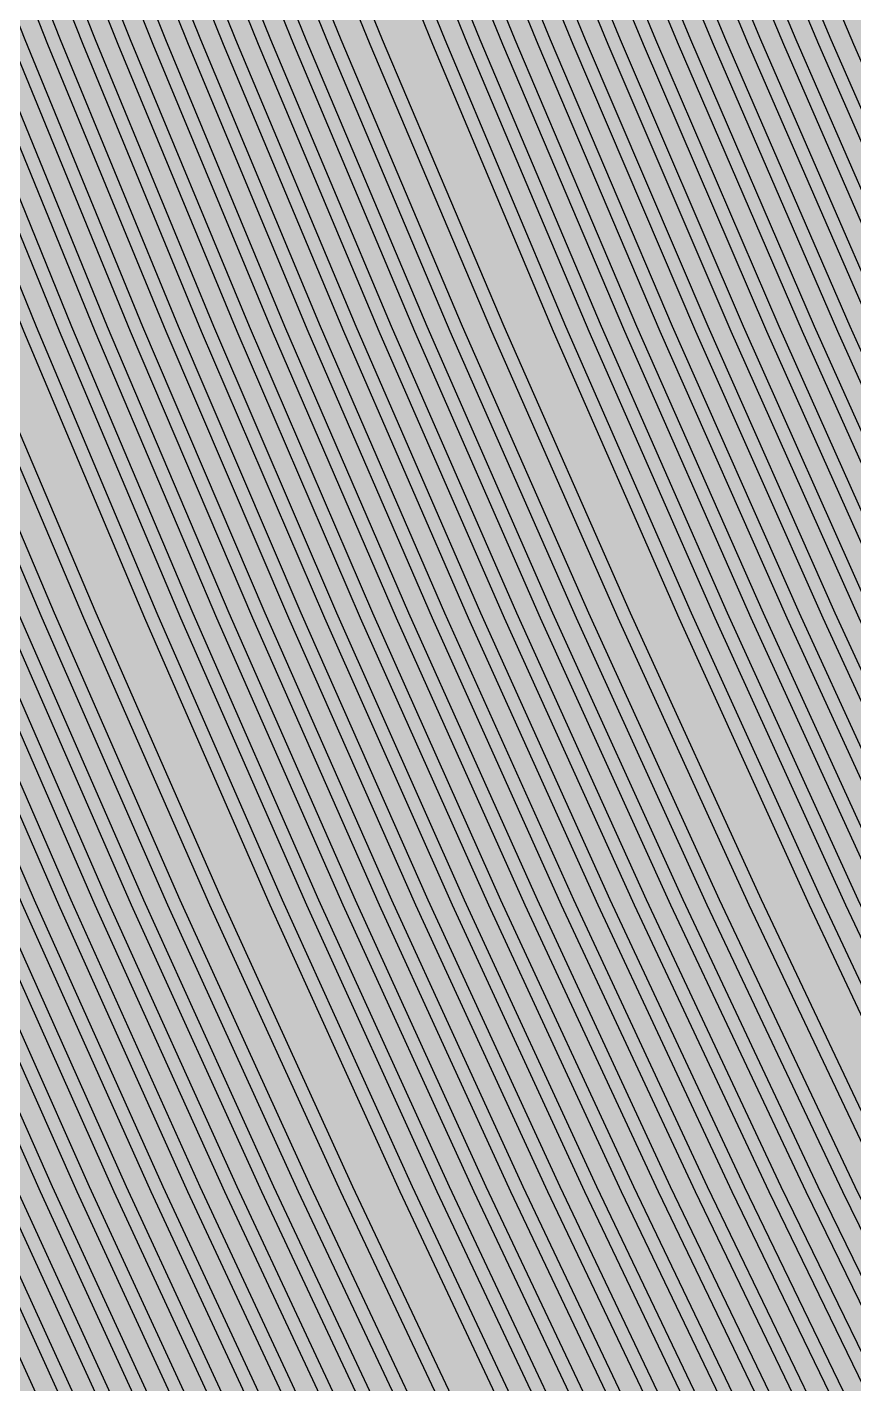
# Model space of a CAD drawing. Header units: metres. Extents: x -7231 to 10969, y -37556 to 1873.
# Drawn here: x 3737.9 to 3864.8, y -1401.5 to -1193.3 of the extents above; entities that cross this region are included whole.
import ezdxf

# ---------------------------------------------------------------- set-up
doc = ezdxf.new("R2010")
doc.units = ezdxf.units.M
doc.layers.add('Metal1', color=4, linetype='CONTINUOUS')
doc.layers.add('Polyimide', color=7, linetype='CONTINUOUS')

msp = doc.modelspace()

# ---------------------------------------------------------------- hatches: boundary and pattern name
at = {"layer": 'Polyimide'}
msp.add_hatch(color=7, dxfattribs=at).paths.add_polyline_path([(4065.69, -468), (4066.67, -501.99), (4068.51, -535.99), (4071.41, -569.99), (4075.54, -603.99), (4081.04, -637.99), (4088.01, -671.99), (4096.52, -705.98), (4106.62, -739.98), (4118.33, -773.98), (4131.63, -807.98), (4146.49, -841.98), (4162.87, -875.98), (4180.68, -909.97), (4199.83, -943.97), (4220.22, -977.97), (4241.73, -1011.97), (4264.21, -1045.97), (4287.52, -1079.96), (4311.51, -1113.96), (4336.01, -1147.96), (4360.86, -1181.96), (4385.88, -1215.96), (4410.89, -1249.96), (4435.74, -1283.95), (4460.24, -1317.95), (4484.23, -1351.95), (4507.54, -1385.95), (4530.02, -1419.95), (4551.53, -1453.94), (4571.92, -1487.94), (4591.07, -1521.94), (4608.88, -1555.94), (4625.26, -1589.94), (4640.12, -1623.94), (4653.42, -1657.93), (4665.13, -1691.93), (4675.23, -1725.93), (4683.74, -1759.93), (4690.71, -1793.93), (4696.21, -1827.93), (4700.34, -1861.92), (4703.24, -1895.92), (4705.08, -1929.92), (4706.06, -1963.92), (4706.44, -1997.92), (4706.5, -2031.91), (4706.5, -4793.02), (4709.95, -4838.39), (4720.22, -4882.71), (4737.08, -4924.98), (4760.13, -4964.2), (4788.85, -4999.49), (4822.58, -5030.03), (4860.53, -5055.12), (4901.85, -5074.18), (4901.85, -5074.18), (4970.68, -5105.23), (5034.7, -5145.26), (5092.76, -5193.54), (5143.8, -5249.19), (5186.89, -5311.2), (5221.24, -5378.44), (5246.23, -5449.69), (5261.41, -5523.66), (5266.5, -5599), (5261.41, -5674.34), (5246.23, -5748.31), (5221.24, -5819.56), (5186.89, -5886.8), (5143.8, -5948.81), (5092.76, -6004.46), (5034.7, -6052.74), (4970.68, -6092.77), (4901.85, -6123.82), (4860.53, -6142.88), (4822.58, -6167.97), (4788.85, -6198.51), (4760.13, -6233.8), (4737.08, -6273.02), (4720.22, -6315.29), (4709.95, -6359.61), (4706.5, -6404.98), (4706.5, -9221.52), (4709.95, -9266.88), (4720.22, -9311.21), (4737.08, -9353.47), (4760.13, -9392.7), (4788.85, -9427.98), (4822.58, -9458.52), (4860.53, -9483.61), (4901.85, -9502.67), (4970.68, -9533.72), (5034.7, -9573.75), (5092.76, -9622.03), (5143.8, -9677.68), (5186.89, -9739.69), (5221.24, -9806.94), (5246.23, -9878.19), (5261.41, -9952.16), (5266.5, -10027.49), (5261.41, -10102.83), (5246.23, -10176.8), (5221.24, -10248.05), (5186.89, -10315.3), (5143.8, -10377.31), (5092.76, -10432.96), (5034.7, -10481.24), (4970.68, -10521.27), (4901.85, -10552.32), (4860.53, -10571.38), (4822.58, -10596.46), (4788.85, -10627), (4760.13, -10662.29), (4737.08, -10701.52), (4720.22, -10743.78), (4709.95, -10788.1), (4706.5, -10833.47), (4706.5, -13650.01), (4709.95, -13695.38), (4720.22, -13739.7), (4737.08, -13781.96), (4760.13, -13821.19), (4788.85, -13856.48), (4822.58, -13887.02), (4860.53, -13912.11), (4901.85, -13931.17), (4970.68, -13962.22), (5034.7, -14002.25), (5092.76, -14050.53), (5143.8, -14106.18), (5186.89, -14168.19), (5221.24, -14235.43), (5246.23, -14306.68), (5261.41, -14380.65), (5266.5, -14455.99), (5261.41, -14531.33), (5246.23, -14605.29), (5221.24, -14676.55), (5186.89, -14743.79), (5143.8, -14805.8), (5092.76, -14861.45), (5034.7, -14909.73), (4970.68, -14949.76), (4901.85, -14980.81), (4860.53, -14999.87), (4822.58, -15024.96), (4788.85, -15055.5), (4760.13, -15090.79), (4737.08, -15130.01), (4720.22, -15172.27), (4709.95, -15216.6), (4706.5, -15261.97), (4706.5, -15455.99), (4720.95, -15750.04), (4764.14, -16041.26), (4835.68, -16326.84), (4934.86, -16604.04), (5060.74, -16870.18), (5212.09, -17122.7), (5387.47, -17359.17), (5585.18, -17577.31), (5803.32, -17775.02), (6039.79, -17950.4), (6292.31, -18101.75), (6558.45, -18227.63), (6835.65, -18326.81), (7121.23, -18398.34), (7412.45, -18441.54), (7706.5, -18455.99), (9969.01, -18455.99), (10047.42, -18459.84), (10125.08, -18471.36), (10201.23, -18490.44), (10275.15, -18516.89), (10346.12, -18550.45), (10413.46, -18590.81), (10476.52, -18637.58), (10534.69, -18690.3), (10587.41, -18748.47), (10634.18, -18811.53), (10674.54, -18878.87), (10708.11, -18949.84), (10734.56, -19023.76), (10753.63, -19099.92), (10765.15, -19177.58), (10769.01, -19255.99), (10769.01, -20895.8), (10730.24, -20951.41), (10694.6, -21009.08), (10662.21, -21068.63), (10633.17, -21129.89), (10607.55, -21192.66), (10585.45, -21256.74), (10566.93, -21321.96), (10552.05, -21388.09), (10540.84, -21454.95), (10533.35, -21522.33), (10529.6, -21590.02), (10529.6, -21657.81), (10533.35, -21725.5), (10540.84, -21792.87), (10552.05, -21859.73), (10566.93, -21925.87), (10585.45, -21991.08), (10607.55, -22055.17), (10633.17, -22117.94), (10662.21, -22179.19), (10694.6, -22238.74), (10730.24, -22296.41), (10769.01, -22352.03), (10769.01, -32454.24), (10728.74, -32510.49), (10691.72, -32568.92), (10658.05, -32629.35), (10627.85, -32691.58), (10601.2, -32755.42), (10578.21, -32820.67), (10558.93, -32887.1), (10543.44, -32954.52), (10531.77, -33022.71), (10523.97, -33091.44), (10520.07, -33160.51), (10520.07, -33229.69), (10523.97, -33298.75), (10531.77, -33367.49), (10543.44, -33435.67), (10558.93, -33503.09), (10578.21, -33569.53), (10601.2, -33634.77), (10627.85, -33698.61), (10658.05, -33760.85), (10691.72, -33821.28), (10728.74, -33879.71), (10769.01, -33935.96), (10769.01, -36556), (10765.15, -36634.41), (10753.63, -36712.07), (10734.56, -36788.23), (10708.11, -36862.15), (10674.54, -36933.12), (10634.18, -37000.46), (10587.41, -37063.51), (10534.69, -37121.69), (10476.52, -37174.41), (10413.46, -37221.18), (10346.12, -37261.54), (10275.15, -37295.1), (10201.23, -37321.55), (10125.08, -37340.63), (10047.42, -37352.15), (9969.01, -37356), (-6231.01, -37356), (-6309.42, -37352.15), (-6387.08, -37340.63), (-6463.23, -37321.55), (-6537.15, -37295.1), (-6608.12, -37261.54), (-6675.46, -37221.18), (-6738.52, -37174.41), (-6796.69, -37121.69), (-6849.41, -37063.51), (-6896.18, -37000.46), (-6936.54, -36933.12), (-6970.11, -36862.15), (-6996.56, -36788.23), (-7015.63, -36712.07), (-7027.15, -36634.41), (-7031.01, -36556), (-7031.01, -33936), (-6990.74, -33879.75), (-6953.7, -33821.31), (-6920.03, -33760.88), (-6889.82, -33698.64), (-6863.18, -33634.8), (-6840.18, -33569.55), (-6820.9, -33503.11), (-6805.4, -33435.69), (-6793.74, -33367.49), (-6785.94, -33298.75), (-6782.03, -33229.68), (-6782.03, -33160.5), (-6785.94, -33091.43), (-6793.74, -33022.69), (-6805.4, -32954.5), (-6820.9, -32887.07), (-6840.18, -32820.63), (-6863.18, -32755.39), (-6889.82, -32691.54), (-6920.03, -32629.3), (-6953.7, -32568.87), (-6990.74, -32510.43), (-7031.01, -32454.18), (-7031.01, -22364.83), (-6990.74, -22308.58), (-6953.7, -22250.14), (-6920.03, -22189.71), (-6889.82, -22127.47), (-6863.18, -22063.62), (-6840.18, -21998.38), (-6820.9, -21931.94), (-6805.4, -21864.51), (-6793.74, -21796.32), (-6785.94, -21727.58), (-6782.03, -21658.51), (-6782.03, -21589.33), (-6785.94, -21520.26), (-6793.74, -21451.52), (-6805.4, -21383.32), (-6820.9, -21315.9), (-6840.18, -21249.46), (-6863.18, -21184.21), (-6889.82, -21120.37), (-6920.03, -21058.13), (-6953.7, -20997.7), (-6990.74, -20939.26), (-7031.01, -20883.01), (-7031.01, -19255.99), (-7027.15, -19177.58), (-7015.63, -19099.92), (-6996.56, -19023.76), (-6970.11, -18949.84), (-6936.54, -18878.87), (-6896.18, -18811.53), (-6849.41, -18748.47), (-6796.69, -18690.3), (-6738.52, -18637.58), (-6675.46, -18590.81), (-6608.12, -18550.45), (-6537.15, -18516.89), (-6463.23, -18490.44), (-6387.08, -18471.36), (-6309.42, -18459.84), (-6231.01, -18455.99), (-3968.5, -18455.99), (-3674.45, -18441.54), (-3383.23, -18398.34), (-3097.65, -18326.81), (-2820.45, -18227.63), (-2554.31, -18101.75), (-2301.79, -17950.4), (-2065.32, -17775.02), (-1847.18, -17577.31), (-1649.47, -17359.17), (-1474.09, -17122.7), (-1322.74, -16870.18), (-1196.86, -16604.04), (-1097.68, -16326.84), (-1026.14, -16041.26), (-982.95, -15750.04), (-968.5, -15455.99), (-968.5, -15261.97), (-971.95, -15216.6), (-982.22, -15172.27), (-999.08, -15130.01), (-1022.13, -15090.79), (-1050.85, -15055.5), (-1084.58, -15024.96), (-1122.53, -14999.87), (-1163.85, -14980.81), (-1232.68, -14949.76), (-1296.7, -14909.73), (-1354.76, -14861.45), (-1405.8, -14805.8), (-1448.89, -14743.79), (-1483.24, -14676.55), (-1508.23, -14605.29), (-1523.41, -14531.33), (-1528.5, -14455.99), (-1523.41, -14380.65), (-1508.23, -14306.68), (-1483.24, -14235.43), (-1448.89, -14168.19), (-1405.8, -14106.18), (-1354.76, -14050.53), (-1296.7, -14002.25), (-1232.68, -13962.22), (-1163.85, -13931.17), (-1122.53, -13912.11), (-1084.58, -13887.02), (-1050.85, -13856.48), (-1022.13, -13821.19), (-999.08, -13781.96), (-982.22, -13739.7), (-971.95, -13695.38), (-968.5, -13650.01), (-968.5, -12309.64), (-971.95, -12264.27), (-982.22, -12219.94), (-999.08, -12177.68), (-1022.13, -12138.46), (-1050.85, -12103.17), (-1084.58, -12072.63), (-1122.53, -12047.54), (-1163.85, -12028.48), (-1232.68, -11997.43), (-1296.7, -11957.4), (-1354.76, -11909.12), (-1405.8, -11853.47), (-1448.89, -11791.46), (-1483.24, -11724.22), (-1508.23, -11652.96), (-1523.41, -11579), (-1528.5, -11503.66), (-1523.41, -11428.32), (-1508.23, -11354.35), (-1483.24, -11283.1), (-1448.89, -11215.86), (-1405.8, -11153.85), (-1354.76, -11098.2), (-1296.7, -11049.92), (-1232.68, -11009.89), (-1163.85, -10978.84), (-1122.53, -10959.78), (-1084.58, -10934.69), (-1050.85, -10904.15), (-1022.13, -10868.86), (-999.08, -10829.63), (-982.22, -10787.37), (-971.95, -10743.05), (-968.5, -10697.68), (-968.5, -9357.31), (-971.95, -9311.94), (-982.22, -9267.62), (-999.08, -9225.35), (-1022.13, -9186.13), (-1050.85, -9150.84), (-1084.58, -9120.3), (-1122.53, -9095.21), (-1163.85, -9076.15), (-1163.85, -9076.15), (-1232.68, -9045.1), (-1296.7, -9005.07), (-1354.76, -8956.79), (-1405.8, -8901.14), (-1448.89, -8839.13), (-1483.24, -8771.89), (-1508.23, -8700.64), (-1523.41, -8626.67), (-1528.5, -8551.33), (-1523.41, -8475.99), (-1508.23, -8402.02), (-1483.24, -8330.77), (-1448.89, -8263.53), (-1405.8, -8201.52), (-1354.76, -8145.87), (-1296.7, -8097.59), (-1232.68, -8057.56), (-1163.85, -8026.51), (-1163.85, -8026.51), (-1122.53, -8007.45), (-1084.58, -7982.36), (-1050.85, -7951.82), (-1022.13, -7916.53), (-999.08, -7877.31), (-982.22, -7835.04), (-971.95, -7790.72), (-968.5, -7745.35), (-968.5, -6404.98), (-971.95, -6359.61), (-982.22, -6315.29), (-999.08, -6273.02), (-1022.13, -6233.8), (-1050.85, -6198.51), (-1084.58, -6167.97), (-1122.53, -6142.88), (-1163.85, -6123.82), (-1163.85, -6123.82), (-1232.68, -6092.77), (-1296.7, -6052.74), (-1354.76, -6004.46), (-1405.8, -5948.81), (-1448.89, -5886.8), (-1483.24, -5819.56), (-1508.23, -5748.31), (-1523.41, -5674.34), (-1528.5, -5599), (-1523.41, -5523.66), (-1508.23, -5449.69), (-1483.24, -5378.44), (-1448.89, -5311.2), (-1405.8, -5249.19), (-1354.76, -5193.54), (-1296.7, -5145.26), (-1232.68, -5105.23), (-1163.85, -5074.18), (-1163.85, -5074.18), (-1122.53, -5055.12), (-1084.58, -5030.03), (-1050.85, -4999.49), (-1022.13, -4964.2), (-999.08, -4924.98), (-982.22, -4882.71), (-971.95, -4838.39), (-968.5, -4793.02), (-968.5, -2031.91), (-968.44, -1997.92), (-968.06, -1963.92), (-967.05, -1929.92), (-965.18, -1895.92), (-962.22, -1861.92), (-958.01, -1827.93), (-952.41, -1793.93), (-945.31, -1759.93), (-936.64, -1725.93), (-926.35, -1691.93), (-914.43, -1657.93), (-900.88, -1623.94), (-885.74, -1589.94), (-869.05, -1555.94), (-850.91, -1521.94), (-831.4, -1487.94), (-810.63, -1453.94), (-788.72, -1419.95), (-765.82, -1385.95), (-742.07, -1351.95), (-717.63, -1317.95), (-692.67, -1283.95), (-667.36, -1249.96), (-641.88, -1215.96), (-616.39, -1181.96), (-591.08, -1147.96), (-566.12, -1113.96), (-541.68, -1079.96), (-517.93, -1045.97), (-495.03, -1011.97), (-473.12, -977.97), (-452.35, -943.97), (-432.84, -909.97), (-414.7, -875.98), (-398.01, -841.98), (-382.87, -807.98), (-369.32, -773.98), (-357.4, -739.98), (-347.11, -705.98), (-338.44, -671.99), (-331.34, -637.99), (-325.74, -603.99), (-321.53, -569.99), (-318.57, -535.99), (-316.7, -501.99), (-315.69, -468), (-315.31, -434), (-315.25, -400), (-315.25, 401), (-315.25, 451), (-315.25, 1644), (-270.25, 1644), (-270.03, 1637.13), (-269.35, 1630.29), (-268.23, 1623.52), (-266.67, 1616.82), (-264.68, 1610.25), (-262.26, 1603.82), (-259.42, 1597.56), (-256.18, 1591.5), (-252.55, 1585.67), (-248.55, 1580.08), (-244.19, 1574.77), (-239.5, 1569.75), (-234.48, 1565.06), (-229.17, 1560.7), (-223.58, 1556.7), (-217.75, 1553.07), (-211.69, 1549.83), (-205.43, 1546.99), (-199, 1544.57), (-192.43, 1542.58), (-185.73, 1541.02), (-178.96, 1539.9), (-172.12, 1539.22), (-165.25, 1539), (-158.38, 1539.22), (-151.54, 1539.9), (-144.77, 1541.02), (-138.07, 1542.58), (-131.5, 1544.57), (-125.07, 1546.99), (-118.81, 1549.83), (-112.75, 1553.07), (-106.92, 1556.7), (-101.33, 1560.7), (-96.02, 1565.06), (-91, 1569.75), (-86.31, 1574.77), (-81.95, 1580.08), (-77.95, 1585.67), (-74.32, 1591.5), (-71.08, 1597.56), (-68.24, 1603.82), (-65.82, 1610.25), (-63.83, 1616.82), (-62.27, 1623.52), (-61.15, 1630.29), (-60.47, 1637.13), (-60.25, 1644), (1853, 1644), (1853, 1573), (3815.25, 1573), (3815.46, 1579.54), (3816.11, 1586.05), (3817.17, 1592.51), (3818.66, 1598.88), (3820.56, 1605.14), (3822.86, 1611.27), (3825.56, 1617.23), (3828.65, 1623), (3832.1, 1628.56), (3835.91, 1633.88), (3840.07, 1638.93), (3844.54, 1643.71), (3849.32, 1648.18), (3854.37, 1652.34), (3859.69, 1656.15), (3865.25, 1659.6), (3871.02, 1662.69), (3876.98, 1665.39), (3883.11, 1667.69), (3889.37, 1669.59), (3895.74, 1671.08), (3902.2, 1672.14), (3908.71, 1672.79), (3915.25, 1673), (3921.79, 1672.79), (3928.3, 1672.14), (3934.76, 1671.08), (3941.13, 1669.59), (3947.39, 1667.69), (3953.52, 1665.39), (3959.48, 1662.69), (3965.25, 1659.6), (3970.81, 1656.15), (3976.13, 1652.34), (3981.18, 1648.18), (3985.96, 1643.71), (3990.43, 1638.93), (3994.59, 1633.88), (3998.4, 1628.56), (4001.85, 1623), (4004.94, 1617.23), (4007.64, 1611.27), (4009.94, 1605.14), (4011.84, 1598.88), (4013.33, 1592.51), (4014.39, 1586.05), (4015.04, 1579.54), (4015.25, 1573), (4065.25, 1573), (4065.25, 451), (4065.25, 401), (4065.25, -400), (4065.31, -434), (4065.69, -468)])

# ---------------------------------------------------------------- linework, layer by layer
at = {"layer": 'Metal1'}
for points in [[(3467.48, -535.09), (3475.57, -579.1), (3484.24, -623.11), (3493.49, -667.11), (3503.32, -711.12), (3513.75, -755.13), (3524.77, -799.13), (3536.39, -843.14), (3548.62, -887.15), (3561.45, -931.15), (3574.9, -975.16), (3588.98, -1019.17), (3603.68, -1063.17), (3619.02, -1107.18), (3635, -1151.19), (3651.63, -1195.19), (3668.92, -1239.2), (3686.88, -1283.21), (3705.5, -1327.21), (3724.81, -1371.22), (3744.81, -1415.23)], [(3472.18, -535.09), (3480.3, -579.1), (3489, -623.1), (3498.29, -667.11), (3508.16, -711.12), (3518.62, -755.12), (3529.68, -799.13), (3541.35, -843.14), (3553.62, -887.14), (3566.5, -931.15), (3580, -975.16), (3594.13, -1019.16), (3608.89, -1063.17), (3624.28, -1107.18), (3640.33, -1151.18), (3657.02, -1195.19), (3674.37, -1239.2), (3692.39, -1283.21), (3711.09, -1327.21), (3730.47, -1371.22), (3750.54, -1415.23)], [(3476.88, -535.09), (3485.03, -579.1), (3493.77, -623.1), (3503.09, -667.11), (3512.99, -711.12), (3523.5, -755.12), (3534.6, -799.13), (3546.31, -843.14), (3558.62, -887.14), (3571.55, -931.15), (3585.1, -975.16), (3599.28, -1019.16), (3614.1, -1063.17), (3629.55, -1107.18), (3645.65, -1151.18), (3662.4, -1195.19), (3679.82, -1239.2), (3697.91, -1283.2), (3716.68, -1327.21), (3736.13, -1371.22), (3756.28, -1415.23)], [(3481.59, -535.09), (3489.77, -579.1), (3498.53, -623.1), (3507.88, -667.11), (3517.83, -711.12), (3528.37, -755.12), (3539.51, -799.13), (3551.26, -843.14), (3563.62, -887.14), (3576.6, -931.15), (3590.21, -975.16), (3604.44, -1019.16), (3619.3, -1063.17), (3634.81, -1107.18), (3650.97, -1151.18), (3667.79, -1195.19), (3685.27, -1239.2), (3703.43, -1283.2), (3722.26, -1327.21), (3741.79, -1371.22), (3762.01, -1415.22)], [(3486.29, -535.09), (3494.5, -579.1), (3503.3, -623.1), (3512.68, -667.11), (3522.66, -711.12), (3533.24, -755.12), (3544.43, -799.13), (3556.22, -843.14), (3568.63, -887.14), (3581.65, -931.15), (3595.31, -975.15), (3609.59, -1019.16), (3624.51, -1063.17), (3640.08, -1107.17), (3656.3, -1151.18), (3673.18, -1195.19), (3690.72, -1239.2), (3708.94, -1283.2), (3727.85, -1327.21), (3747.45, -1371.22), (3767.74, -1415.22)], [(3490.99, -535.09), (3499.23, -579.1), (3508.06, -623.1), (3517.48, -667.11), (3527.5, -711.11), (3538.12, -755.12), (3549.34, -799.13), (3561.18, -843.13), (3573.63, -887.14), (3586.71, -931.15), (3600.41, -975.15), (3614.74, -1019.16), (3629.72, -1063.17), (3645.34, -1107.17), (3661.62, -1151.18), (3678.56, -1195.19), (3696.17, -1239.19), (3714.46, -1283.2), (3733.44, -1327.21), (3753.1, -1371.21), (3773.48, -1415.22)], [(3495.69, -535.09), (3503.96, -579.09), (3512.82, -623.1), (3522.28, -667.11), (3532.33, -711.11), (3542.99, -755.12), (3554.26, -799.13), (3566.14, -843.13), (3578.63, -887.14), (3591.76, -931.15), (3605.51, -975.15), (3619.9, -1019.16), (3634.93, -1063.17), (3650.61, -1107.17), (3666.95, -1151.18), (3683.95, -1195.19), (3701.62, -1239.19), (3719.98, -1283.2), (3739.02, -1327.21), (3758.76, -1371.21), (3779.21, -1415.22)], [(3500.39, -535.09), (3508.69, -579.09), (3517.59, -623.1), (3527.08, -667.11), (3537.17, -711.11), (3547.87, -755.12), (3559.17, -799.13), (3571.09, -843.13), (3583.64, -887.14), (3596.81, -931.15), (3610.61, -975.15), (3625.05, -1019.16), (3640.14, -1063.16), (3655.87, -1107.17), (3672.27, -1151.18), (3689.34, -1195.18), (3707.08, -1239.19), (3725.5, -1283.2), (3744.61, -1327.21), (3764.42, -1371.21), (3784.94, -1415.22)], [(3505.09, -535.09), (3513.43, -579.09), (3522.35, -623.1), (3531.88, -667.11), (3542, -711.11), (3552.74, -755.12), (3564.09, -799.13), (3576.05, -843.13), (3588.64, -887.14), (3601.86, -931.14), (3615.71, -975.15), (3630.2, -1019.16), (3645.34, -1063.16), (3661.14, -1107.17), (3677.6, -1151.18), (3694.72, -1195.18), (3712.53, -1239.19), (3731.01, -1283.2), (3750.2, -1327.2), (3770.08, -1371.21), (3790.67, -1415.22)], [(3509.8, -535.09), (3518.16, -579.09), (3527.12, -623.1), (3536.67, -667.11), (3546.84, -711.11), (3557.61, -755.12), (3569, -799.12), (3581.01, -843.13), (3593.64, -887.14), (3606.91, -931.14), (3620.81, -975.15), (3635.36, -1019.16), (3650.55, -1063.16), (3666.4, -1107.17), (3682.92, -1151.18), (3700.11, -1195.18), (3717.98, -1239.19), (3736.53, -1283.2), (3755.78, -1327.2), (3775.74, -1371.21), (3796.41, -1415.22)], [(3514.5, -535.09), (3522.89, -579.09), (3531.88, -623.1), (3541.47, -667.1), (3551.67, -711.11), (3562.49, -755.12), (3573.92, -799.12), (3585.97, -843.13), (3598.65, -887.14), (3611.96, -931.14), (3625.91, -975.15), (3640.51, -1019.16), (3655.76, -1063.16), (3671.67, -1107.17), (3688.25, -1151.17), (3705.5, -1195.18), (3723.43, -1239.19), (3742.05, -1283.19), (3761.37, -1327.2), (3781.4, -1371.21), (3802.14, -1415.22)], [(3520.58, -535.09), (3528.98, -579.09), (3537.98, -623.1), (3547.59, -667.1), (3557.81, -711.11), (3568.64, -755.12), (3580.08, -799.12), (3592.15, -843.13), (3604.85, -887.14), (3618.18, -931.14), (3632.15, -975.15), (3646.77, -1019.15), (3662.04, -1063.16), (3677.98, -1107.17), (3694.58, -1151.17), (3711.85, -1195.18), (3729.81, -1239.19), (3748.46, -1283.19), (3767.8, -1327.2), (3787.86, -1371.21), (3808.63, -1415.21)], [(3531.25, -535.09), (3539.61, -579.09), (3548.56, -623.1), (3558.11, -667.11), (3568.27, -711.11), (3579.04, -755.12), (3590.42, -799.12), (3602.42, -843.13), (3615.04, -887.14), (3628.3, -931.14), (3642.19, -975.15), (3656.73, -1019.16), (3671.91, -1063.16), (3687.75, -1107.17), (3704.26, -1151.18), (3721.43, -1195.18), (3739.29, -1239.19), (3757.83, -1283.2), (3777.06, -1327.2), (3797.01, -1371.21), (3817.66, -1415.22)], [(3535.96, -535.09), (3544.34, -579.09), (3553.33, -623.1), (3562.91, -667.1), (3573.11, -711.11), (3583.91, -755.12), (3595.33, -799.12), (3607.38, -843.13), (3620.05, -887.14), (3633.35, -931.14), (3647.29, -975.15), (3661.88, -1019.16), (3677.12, -1063.16), (3693.02, -1107.17), (3709.58, -1151.18), (3726.82, -1195.18), (3744.74, -1239.19), (3763.35, -1283.2), (3782.65, -1327.2), (3802.66, -1371.21), (3823.39, -1415.22)], [(3540.66, -535.09), (3549.07, -579.09), (3558.09, -623.1), (3567.71, -667.1), (3577.94, -711.11), (3588.79, -755.12), (3600.25, -799.12), (3612.33, -843.13), (3625.05, -887.14), (3638.4, -931.14), (3652.39, -975.15), (3667.03, -1019.15), (3682.33, -1063.16), (3698.28, -1107.17), (3714.91, -1151.17), (3732.2, -1195.18), (3750.19, -1239.19), (3768.86, -1283.19), (3788.24, -1327.2), (3808.32, -1371.21), (3829.13, -1415.21)], [(3545.36, -535.08), (3553.81, -579.09), (3562.85, -623.1), (3572.51, -667.1), (3582.78, -711.11), (3593.66, -755.12), (3605.16, -799.12), (3617.29, -843.13), (3630.05, -887.13), (3643.45, -931.14), (3657.49, -975.15), (3672.19, -1019.15), (3687.53, -1063.16), (3703.55, -1107.17), (3720.23, -1151.17), (3737.59, -1195.18), (3755.64, -1239.19), (3774.38, -1283.19), (3793.82, -1327.2), (3813.98, -1371.21), (3834.86, -1415.21)], [(3550.06, -535.08), (3558.54, -579.09), (3567.62, -623.1), (3577.31, -667.1), (3587.61, -711.11), (3598.53, -755.11), (3610.08, -799.12), (3622.25, -843.13), (3635.06, -887.13), (3648.5, -931.14), (3662.6, -975.15), (3677.34, -1019.15), (3692.74, -1063.16), (3708.81, -1107.17), (3725.55, -1151.17), (3742.98, -1195.18), (3761.09, -1239.18), (3779.9, -1283.19), (3799.41, -1327.2), (3819.64, -1371.21), (3840.59, -1415.21)], [(3554.76, -535.08), (3563.27, -579.09), (3572.38, -623.1), (3582.11, -667.1), (3592.45, -711.11), (3603.41, -755.11), (3614.99, -799.12), (3627.21, -843.13), (3640.06, -887.13), (3653.55, -931.14), (3667.7, -975.15), (3682.49, -1019.15), (3697.95, -1063.16), (3714.08, -1107.16), (3730.88, -1151.17), (3748.36, -1195.18), (3766.54, -1239.18), (3785.41, -1283.19), (3805, -1327.2), (3825.3, -1371.2), (3846.32, -1415.21)], [(3559.46, -535.08), (3568, -579.09), (3577.15, -623.09), (3586.9, -667.1), (3597.28, -711.11), (3608.28, -755.11), (3619.91, -799.12), (3632.17, -843.13), (3645.06, -887.13), (3658.61, -931.14), (3672.8, -975.14), (3687.65, -1019.15), (3703.16, -1063.16), (3719.34, -1107.16), (3736.2, -1151.17), (3753.75, -1195.18), (3771.99, -1239.18), (3790.93, -1283.19), (3810.58, -1327.2), (3830.96, -1371.2), (3852.06, -1415.21)], [(3564.17, -535.08), (3572.73, -579.09), (3581.91, -623.09), (3591.7, -667.1), (3602.12, -711.11), (3613.15, -755.11), (3624.82, -799.12), (3637.12, -843.12), (3650.07, -887.13), (3663.66, -931.14), (3677.9, -975.14), (3692.8, -1019.15), (3708.37, -1063.16), (3724.61, -1107.16), (3741.53, -1151.17), (3759.14, -1195.17), (3777.44, -1239.18), (3796.45, -1283.19), (3816.17, -1327.19), (3836.61, -1371.2), (3857.79, -1415.21)], [(3568.87, -535.08), (3577.46, -579.09), (3586.67, -623.09), (3596.5, -667.1), (3606.95, -711.11), (3618.03, -755.11), (3629.74, -799.12), (3642.08, -843.12), (3655.07, -887.13), (3668.71, -931.14), (3683, -975.14), (3697.95, -1019.15), (3713.57, -1063.15), (3729.87, -1107.16), (3746.85, -1151.17), (3764.52, -1195.17), (3782.89, -1239.18), (3801.97, -1283.19), (3821.76, -1327.19), (3842.27, -1371.2), (3863.52, -1415.21)], [(3573.57, -535.08), (3582.2, -579.09), (3591.44, -623.09), (3601.3, -667.1), (3611.79, -711.1), (3622.9, -755.11), (3634.65, -799.12), (3647.04, -843.12), (3660.07, -887.13), (3673.76, -931.13), (3688.1, -975.14), (3703.11, -1019.15), (3718.78, -1063.15), (3735.14, -1107.16), (3752.18, -1151.17), (3769.91, -1195.17), (3788.34, -1239.18), (3807.48, -1283.19), (3827.34, -1327.19), (3847.93, -1371.2), (3869.25, -1415.21)], [(3578.27, -535.08), (3586.93, -579.09), (3596.2, -623.09), (3606.1, -667.1), (3616.62, -711.1), (3627.77, -755.11), (3639.57, -799.12), (3652, -843.12), (3665.08, -887.13), (3678.81, -931.13), (3693.2, -975.14), (3708.26, -1019.15), (3723.99, -1063.15), (3740.4, -1107.16), (3757.5, -1151.17), (3775.29, -1195.17), (3793.79, -1239.18), (3813, -1283.18), (3832.93, -1327.19), (3853.59, -1371.2), (3874.99, -1415.2)], [(3582.97, -535.08), (3591.66, -579.09), (3600.97, -623.09), (3610.9, -667.1), (3621.46, -711.1), (3632.65, -755.11), (3644.48, -799.11), (3656.95, -843.12), (3670.08, -887.13), (3683.86, -931.13), (3698.3, -975.14), (3713.41, -1019.15), (3729.2, -1063.15), (3745.67, -1107.16), (3762.83, -1151.16), (3780.68, -1195.17), (3799.24, -1239.18), (3818.52, -1283.18), (3838.52, -1327.19), (3859.25, -1371.2), (3880.72, -1415.2)], [(3587.67, -535.08), (3596.39, -579.08), (3605.73, -623.09), (3615.69, -667.1), (3626.29, -711.1), (3637.52, -755.11), (3649.39, -799.11), (3661.91, -843.12), (3675.08, -887.13), (3688.91, -931.13), (3703.4, -975.14), (3718.57, -1019.14), (3734.41, -1063.15), (3750.93, -1107.16), (3768.15, -1151.16), (3786.07, -1195.17), (3804.69, -1239.18), (3824.04, -1283.18), (3844.1, -1327.19), (3864.91, -1371.2), (3886.45, -1415.2)], [(3593.75, -535.08), (3602.48, -579.08), (3611.84, -623.09), (3621.81, -667.1), (3632.42, -711.1), (3643.67, -755.11), (3655.56, -799.11), (3668.1, -843.12), (3681.28, -887.13), (3695.13, -931.13), (3709.64, -975.14), (3724.83, -1019.14), (3740.69, -1063.15), (3757.24, -1107.16), (3774.48, -1151.16), (3792.42, -1195.17), (3811.07, -1239.18), (3830.44, -1283.18), (3850.54, -1327.19), (3871.37, -1371.19), (3892.95, -1415.2)], [(3604.43, -535.08), (3613.11, -579.09), (3622.41, -623.09), (3632.34, -667.1), (3642.89, -711.1), (3654.07, -755.11), (3665.9, -799.12), (3678.36, -843.12), (3691.48, -887.13), (3705.25, -931.13), (3719.68, -975.14), (3734.78, -1019.15), (3750.56, -1063.15), (3767.01, -1107.16), (3784.16, -1151.16), (3802, -1195.17), (3820.55, -1239.18), (3839.82, -1283.18), (3859.8, -1327.19), (3880.52, -1371.2), (3901.97, -1415.2)], [(3609.13, -535.08), (3617.84, -579.09), (3627.18, -623.09), (3637.13, -667.1), (3647.72, -711.1), (3658.95, -755.11), (3670.81, -799.11), (3683.32, -843.12), (3696.48, -887.13), (3710.3, -931.13), (3724.78, -975.14), (3739.94, -1019.14), (3755.77, -1063.15), (3772.28, -1107.16), (3789.48, -1151.16), (3807.39, -1195.17), (3826, -1239.18), (3845.33, -1283.18), (3865.39, -1327.19), (3886.17, -1371.2), (3907.71, -1415.2)], [(3613.84, -535.08), (3622.58, -579.08), (3631.94, -623.09), (3641.93, -667.1), (3652.56, -711.1), (3663.82, -755.11), (3675.73, -799.11), (3688.28, -843.12), (3701.49, -887.13), (3715.35, -931.13), (3729.88, -975.14), (3745.09, -1019.14), (3760.97, -1063.15), (3777.54, -1107.16), (3794.81, -1151.16), (3812.78, -1195.17), (3831.45, -1239.17), (3850.85, -1283.18), (3870.97, -1327.19), (3891.83, -1371.19), (3913.44, -1415.2)], [(3618.54, -535.08), (3627.31, -579.08), (3636.7, -623.09), (3646.73, -667.1), (3657.39, -711.1), (3668.69, -755.11), (3680.64, -799.11), (3693.24, -843.12), (3706.49, -887.12), (3720.4, -931.13), (3734.99, -975.14), (3750.24, -1019.14), (3766.18, -1063.15), (3782.81, -1107.15), (3800.13, -1151.16), (3818.16, -1195.17), (3836.9, -1239.17), (3856.37, -1283.18), (3876.56, -1327.19), (3897.49, -1371.19), (3919.17, -1415.2)], [(3623.24, -535.08), (3632.04, -579.08), (3641.47, -623.09), (3651.53, -667.09), (3662.23, -711.1), (3673.57, -755.11), (3685.56, -799.11), (3698.19, -843.12), (3711.49, -887.12), (3725.45, -931.13), (3740.09, -975.14), (3755.4, -1019.14), (3771.39, -1063.15), (3788.07, -1107.15), (3805.46, -1151.16), (3823.55, -1195.17), (3842.35, -1239.17), (3861.88, -1283.18), (3882.15, -1327.19), (3903.15, -1371.19), (3924.9, -1415.2)], [(3627.94, -535.08), (3636.77, -579.08), (3646.23, -623.09), (3656.33, -667.09), (3667.06, -711.1), (3678.44, -755.11), (3690.47, -799.11), (3703.15, -843.12), (3716.5, -887.12), (3730.5, -931.13), (3745.19, -975.13), (3760.55, -1019.14), (3776.6, -1063.15), (3793.34, -1107.15), (3810.78, -1151.16), (3828.94, -1195.16), (3847.81, -1239.17), (3867.4, -1283.18), (3887.73, -1327.18), (3908.81, -1371.19), (3930.64, -1415.2)], [(3632.64, -535.08), (3641.5, -579.08), (3651, -623.09), (3661.13, -667.09), (3671.9, -711.1), (3683.32, -755.1), (3695.38, -799.11), (3708.11, -843.12), (3721.5, -887.12), (3735.56, -931.13), (3750.29, -975.13), (3765.7, -1019.14), (3781.81, -1063.15), (3798.6, -1107.15), (3816.11, -1151.16), (3834.32, -1195.16), (3853.26, -1239.17), (3872.92, -1283.18), (3893.32, -1327.18), (3914.47, -1371.19), (3936.37, -1415.2)], [(3637.34, -535.08), (3646.23, -579.08), (3655.76, -623.09), (3665.92, -667.09), (3676.73, -711.1), (3688.19, -755.1), (3700.3, -799.11), (3713.07, -843.11), (3726.5, -887.12), (3740.61, -931.13), (3755.39, -975.13), (3770.86, -1019.14), (3787.01, -1063.14), (3803.87, -1107.15), (3821.43, -1151.16), (3839.71, -1195.16), (3858.71, -1239.17), (3878.44, -1283.18), (3898.91, -1327.18), (3920.13, -1371.19), (3942.1, -1415.19)], [(3642.05, -535.07), (3650.97, -579.08), (3660.52, -623.09), (3670.72, -667.09), (3681.57, -711.1), (3693.06, -755.1), (3705.21, -799.11), (3718.03, -843.11), (3731.51, -887.12), (3745.66, -931.13), (3760.49, -975.13), (3776.01, -1019.14), (3792.22, -1063.14), (3809.13, -1107.15), (3826.76, -1151.16), (3845.09, -1195.16), (3864.16, -1239.17), (3883.95, -1283.17), (3904.49, -1327.18), (3925.78, -1371.19), (3947.84, -1415.19)], [(3646.75, -535.07), (3655.7, -579.08), (3665.29, -623.09), (3675.52, -667.09), (3686.4, -711.1), (3697.94, -755.1), (3710.13, -799.11), (3722.98, -843.11), (3736.51, -887.12), (3750.71, -931.12), (3765.59, -975.13), (3781.16, -1019.14), (3797.43, -1063.14), (3814.4, -1107.15), (3832.08, -1151.15), (3850.48, -1195.16), (3869.61, -1239.17), (3889.47, -1283.17), (3910.08, -1327.18), (3931.44, -1371.19), (3953.57, -1415.19)], [(3651.45, -535.07), (3660.43, -579.08), (3670.05, -623.08), (3680.32, -667.09), (3691.24, -711.1), (3702.81, -755.1), (3715.04, -799.11), (3727.94, -843.11), (3741.51, -887.12), (3755.76, -931.12), (3770.69, -975.13), (3786.32, -1019.14), (3802.64, -1063.14), (3819.66, -1107.15), (3837.4, -1151.15), (3855.87, -1195.16), (3875.06, -1239.17), (3894.99, -1283.17), (3915.67, -1327.18), (3937.1, -1371.18), (3959.3, -1415.19)], [(3656.15, -535.07), (3665.16, -579.08), (3674.82, -623.08), (3685.12, -667.09), (3696.07, -711.09), (3707.68, -755.1), (3719.96, -799.11), (3732.9, -843.11), (3746.51, -887.12), (3760.81, -931.12), (3775.79, -975.13), (3791.47, -1019.13), (3807.85, -1063.14), (3824.93, -1107.15), (3842.73, -1151.15), (3861.25, -1195.16), (3880.51, -1239.16), (3900.51, -1283.17), (3921.25, -1327.18), (3942.76, -1371.18), (3965.03, -1415.19)], [(3748.73, -1416.07), (3728.65, -1372.04), (3709.25, -1328.01), (3690.55, -1283.98), (3672.52, -1239.94), (3655.15, -1195.91), (3638.45, -1151.88), (3622.4, -1107.85), (3607, -1063.82), (3592.23, -1019.79), (3578.1, -975.76), (3564.59, -931.73), (3551.7, -887.69), (3539.42, -843.66), (3527.75, -799.63), (3516.68, -755.6), (3506.21, -711.57), (3496.33, -667.54), (3487.04, -623.51), (3478.34, -579.47), (3470.21, -535.44)], [(3754.46, -1416.07), (3734.3, -1372.04), (3714.84, -1328.01), (3696.06, -1283.98), (3677.97, -1239.95), (3660.54, -1195.91), (3643.78, -1151.88), (3627.67, -1107.85), (3612.21, -1063.82), (3597.38, -1019.79), (3583.2, -975.76), (3569.64, -931.73), (3556.7, -887.69), (3544.38, -843.66), (3532.66, -799.63), (3521.56, -755.6), (3511.05, -711.57), (3501.13, -667.54), (3491.81, -623.51), (3483.07, -579.47), (3474.91, -535.44)], [(3760.2, -1416.07), (3739.96, -1372.04), (3720.43, -1328.01), (3701.58, -1283.98), (3683.42, -1239.95), (3665.93, -1195.92), (3649.1, -1151.88), (3632.93, -1107.85), (3617.41, -1063.82), (3602.54, -1019.79), (3588.3, -975.76), (3574.69, -931.73), (3561.7, -887.7), (3549.33, -843.66), (3537.58, -799.63), (3526.43, -755.6), (3515.88, -711.57), (3505.93, -667.54), (3496.57, -623.51), (3487.8, -579.47), (3479.62, -535.44)], [(3765.93, -1416.07), (3745.62, -1372.04), (3726.02, -1328.01), (3707.1, -1283.98), (3688.87, -1239.95), (3671.31, -1195.92), (3654.43, -1151.89), (3638.2, -1107.85), (3622.62, -1063.82), (3607.69, -1019.79), (3593.4, -975.76), (3579.74, -931.73), (3566.71, -887.7), (3554.29, -843.67), (3542.49, -799.63), (3531.3, -755.6), (3520.72, -711.57), (3510.73, -667.54), (3501.34, -623.51), (3492.53, -579.48), (3484.32, -535.44)], [(3771.67, -1416.07), (3751.28, -1372.04), (3731.6, -1328.01), (3712.62, -1283.98), (3694.32, -1239.95), (3676.7, -1195.92), (3659.75, -1151.89), (3643.46, -1107.86), (3627.83, -1063.82), (3612.85, -1019.79), (3598.5, -975.76), (3584.79, -931.73), (3571.71, -887.7), (3559.25, -843.67), (3547.41, -799.63), (3536.18, -755.6), (3525.55, -711.57), (3515.53, -667.54), (3506.1, -623.51), (3497.27, -579.48), (3489.02, -535.44)], [(3777.4, -1416.08), (3756.94, -1372.04), (3737.19, -1328.01), (3718.14, -1283.98), (3699.77, -1239.95), (3682.09, -1195.92), (3665.08, -1151.89), (3648.73, -1107.86), (3633.04, -1063.82), (3618, -1019.79), (3603.6, -975.76), (3589.84, -931.73), (3576.71, -887.7), (3564.21, -843.67), (3552.32, -799.64), (3541.05, -755.6), (3530.39, -711.57), (3520.33, -667.54), (3510.87, -623.51), (3502, -579.48), (3493.72, -535.45)], [(3783.13, -1416.08), (3762.6, -1372.05), (3742.78, -1328.01), (3723.66, -1283.98), (3705.23, -1239.95), (3687.48, -1195.92), (3670.4, -1151.89), (3654, -1107.86), (3638.25, -1063.83), (3623.15, -1019.79), (3608.71, -975.76), (3594.9, -931.73), (3581.72, -887.7), (3569.17, -843.67), (3557.24, -799.64), (3545.93, -755.6), (3535.22, -711.57), (3525.13, -667.54), (3515.63, -623.51), (3506.73, -579.48), (3498.42, -535.45)], [(3788.87, -1416.08), (3768.26, -1372.05), (3748.37, -1328.02), (3729.18, -1283.98), (3710.68, -1239.95), (3692.86, -1195.92), (3675.73, -1151.89), (3659.26, -1107.86), (3643.46, -1063.83), (3628.31, -1019.8), (3613.81, -975.76), (3599.95, -931.73), (3586.72, -887.7), (3574.13, -843.67), (3562.15, -799.64), (3550.8, -755.61), (3540.06, -711.57), (3529.92, -667.54), (3520.39, -623.51), (3511.46, -579.48), (3503.13, -535.45)], [(3794.6, -1416.08), (3773.92, -1372.05), (3753.96, -1328.02), (3734.69, -1283.99), (3716.13, -1239.95), (3698.25, -1195.92), (3681.05, -1151.89), (3664.53, -1107.86), (3648.67, -1063.83), (3633.46, -1019.8), (3618.91, -975.76), (3605, -931.73), (3591.73, -887.7), (3579.08, -843.67), (3567.07, -799.64), (3555.67, -755.61), (3544.89, -711.57), (3534.72, -667.54), (3525.16, -623.51), (3516.19, -579.48), (3507.83, -535.45)], [(3800.34, -1416.08), (3779.58, -1372.05), (3759.54, -1328.02), (3740.21, -1283.99), (3721.58, -1239.96), (3703.64, -1195.92), (3686.38, -1151.89), (3669.79, -1107.86), (3653.88, -1063.83), (3638.62, -1019.8), (3624.01, -975.77), (3610.05, -931.73), (3596.73, -887.7), (3584.04, -843.67), (3571.98, -799.64), (3560.55, -755.61), (3549.73, -711.58), (3539.52, -667.54), (3529.92, -623.51), (3520.93, -579.48), (3512.53, -535.45)], [(3806.83, -1416.08), (3786.04, -1372.05), (3765.98, -1328.02), (3746.62, -1283.99), (3727.96, -1239.96), (3709.99, -1195.92), (3692.71, -1151.89), (3676.1, -1107.86), (3660.16, -1063.83), (3644.88, -1019.8), (3630.25, -975.77), (3616.27, -931.73), (3602.93, -887.7), (3590.23, -843.67), (3578.15, -799.64), (3566.7, -755.61), (3555.86, -711.58), (3545.64, -667.54), (3536.03, -623.51), (3527.02, -579.48), (3518.61, -535.45)], [(3815.86, -1416.08), (3795.19, -1372.05), (3775.24, -1328.02), (3755.99, -1283.99), (3737.44, -1239.95), (3719.57, -1195.92), (3702.39, -1151.89), (3685.87, -1107.86), (3670.02, -1063.83), (3654.83, -1019.8), (3640.29, -975.76), (3626.39, -931.73), (3613.13, -887.7), (3600.49, -843.67), (3588.49, -799.64), (3577.1, -755.61), (3566.33, -711.57), (3556.16, -667.54), (3546.61, -623.51), (3537.65, -579.48), (3529.29, -535.45)], [(3821.59, -1416.08), (3800.85, -1372.05), (3780.83, -1328.02), (3761.51, -1283.99), (3742.89, -1239.95), (3724.96, -1195.92), (3707.71, -1151.89), (3691.14, -1107.86), (3675.23, -1063.83), (3659.99, -1019.8), (3645.39, -975.77), (3631.44, -931.73), (3618.13, -887.7), (3605.45, -843.67), (3593.4, -799.64), (3581.97, -755.61), (3571.16, -711.58), (3560.96, -667.54), (3551.37, -623.51), (3542.38, -579.48), (3533.99, -535.45)], [(3827.32, -1416.08), (3806.51, -1372.05), (3786.41, -1328.02), (3767.03, -1283.99), (3748.34, -1239.96), (3730.35, -1195.92), (3713.04, -1151.89), (3696.41, -1107.86), (3680.44, -1063.83), (3665.14, -1019.8), (3650.49, -975.77), (3636.49, -931.73), (3623.13, -887.7), (3610.41, -843.67), (3598.32, -799.64), (3586.85, -755.61), (3576, -711.58), (3565.76, -667.54), (3556.13, -623.51), (3547.11, -579.48), (3538.69, -535.45)], [(3833.06, -1416.08), (3812.17, -1372.05), (3792, -1328.02), (3772.55, -1283.99), (3753.79, -1239.96), (3735.74, -1195.93), (3718.36, -1151.89), (3701.67, -1107.86), (3685.65, -1063.83), (3670.29, -1019.8), (3655.59, -975.77), (3641.54, -931.74), (3628.14, -887.7), (3615.37, -843.67), (3603.23, -799.64), (3591.72, -755.61), (3580.83, -711.58), (3570.56, -667.54), (3560.9, -623.51), (3551.84, -579.48), (3543.39, -535.45)], [(3838.79, -1416.08), (3817.83, -1372.05), (3797.59, -1328.02), (3778.06, -1283.99), (3759.24, -1239.96), (3741.12, -1195.93), (3723.69, -1151.9), (3706.94, -1107.86), (3690.86, -1063.83), (3675.45, -1019.8), (3660.69, -975.77), (3646.59, -931.74), (3633.14, -887.71), (3620.33, -843.67), (3608.15, -799.64), (3596.59, -755.61), (3585.67, -711.58), (3575.36, -667.55), (3565.66, -623.51), (3556.58, -579.48), (3548.09, -535.45)], [(3844.53, -1416.09), (3823.49, -1372.05), (3803.18, -1328.02), (3783.58, -1283.99), (3764.7, -1239.96), (3746.51, -1195.93), (3729.01, -1151.9), (3712.2, -1107.86), (3696.07, -1063.83), (3680.6, -1019.8), (3665.8, -975.77), (3651.65, -931.74), (3638.14, -887.71), (3625.28, -843.67), (3613.06, -799.64), (3601.47, -755.61), (3590.5, -711.58), (3580.16, -667.55), (3570.43, -623.51), (3561.31, -579.48), (3552.8, -535.45)], [(3850.26, -1416.09), (3829.15, -1372.06), (3808.76, -1328.02), (3789.1, -1283.99), (3770.15, -1239.96), (3751.9, -1195.93), (3734.34, -1151.9), (3717.47, -1107.87), (3701.28, -1063.83), (3685.76, -1019.8), (3670.9, -975.77), (3656.7, -931.74), (3643.15, -887.71), (3630.24, -843.68), (3617.98, -799.64), (3606.34, -755.61), (3595.34, -711.58), (3584.95, -667.55), (3575.19, -623.51), (3566.04, -579.48), (3557.5, -535.45)], [(3855.99, -1416.09), (3834.81, -1372.06), (3814.35, -1328.02), (3794.62, -1283.99), (3775.6, -1239.96), (3757.28, -1195.93), (3739.67, -1151.9), (3722.74, -1107.87), (3706.49, -1063.84), (3690.91, -1019.8), (3676, -975.77), (3661.75, -931.74), (3648.15, -887.71), (3635.2, -843.68), (3622.89, -799.64), (3611.22, -755.61), (3600.17, -711.58), (3589.75, -667.55), (3579.95, -623.52), (3570.77, -579.48), (3562.2, -535.45)], [(3861.73, -1416.09), (3840.47, -1372.06), (3819.94, -1328.03), (3800.14, -1283.99), (3781.05, -1239.96), (3762.67, -1195.93), (3744.99, -1151.9), (3728, -1107.87), (3711.69, -1063.84), (3696.06, -1019.8), (3681.1, -975.77), (3666.8, -931.74), (3653.16, -887.71), (3640.16, -843.68), (3627.81, -799.64), (3616.09, -755.61), (3605.01, -711.58), (3594.55, -667.55), (3584.72, -623.52), (3575.5, -579.48), (3566.9, -535.45)], [(3867.46, -1416.09), (3846.13, -1372.06), (3825.53, -1328.03), (3805.66, -1284), (3786.5, -1239.96), (3768.06, -1195.93), (3750.32, -1151.9), (3733.27, -1107.87), (3716.9, -1063.84), (3701.22, -1019.81), (3686.2, -975.77), (3671.85, -931.74), (3658.16, -887.71), (3645.12, -843.68), (3632.72, -799.65), (3620.97, -755.61), (3609.84, -711.58), (3599.35, -667.55), (3589.48, -623.52), (3580.24, -579.48), (3571.6, -535.45)], [(3873.19, -1416.09), (3851.79, -1372.06), (3831.11, -1328.03), (3811.17, -1284), (3791.95, -1239.97), (3773.45, -1195.93), (3755.64, -1151.9), (3738.53, -1107.87), (3722.11, -1063.84), (3706.37, -1019.81), (3691.3, -975.77), (3676.9, -931.74), (3663.16, -887.71), (3650.08, -843.68), (3637.64, -799.65), (3625.84, -755.61), (3614.68, -711.58), (3604.15, -667.55), (3594.25, -623.52), (3584.97, -579.49), (3576.31, -535.45)], [(3878.93, -1416.09), (3857.44, -1372.06), (3836.7, -1328.03), (3816.69, -1284), (3797.41, -1239.97), (3778.83, -1195.93), (3760.97, -1151.9), (3743.8, -1107.87), (3727.32, -1063.84), (3711.53, -1019.81), (3696.41, -975.78), (3681.96, -931.74), (3668.17, -887.71), (3655.03, -843.68), (3642.55, -799.65), (3630.71, -755.62), (3619.51, -711.58), (3608.95, -667.55), (3599.01, -623.52), (3589.7, -579.49), (3581.01, -535.45)], [(3884.66, -1416.09), (3863.1, -1372.06), (3842.29, -1328.03), (3822.21, -1284), (3802.86, -1239.97), (3784.22, -1195.94), (3766.29, -1151.9), (3749.06, -1107.87), (3732.53, -1063.84), (3716.68, -1019.81), (3701.51, -975.78), (3687.01, -931.74), (3673.17, -887.71), (3659.99, -843.68), (3647.47, -799.65), (3635.59, -755.62), (3624.35, -711.58), (3613.75, -667.55), (3603.78, -623.52), (3594.43, -579.49), (3585.71, -535.45)], [(3891.16, -1416.09), (3869.57, -1372.06), (3848.72, -1328.03), (3828.62, -1284), (3809.24, -1239.97), (3790.58, -1195.94), (3772.62, -1151.9), (3755.37, -1107.87), (3738.81, -1063.84), (3722.94, -1019.81), (3707.75, -975.78), (3693.23, -931.74), (3679.37, -887.71), (3666.18, -843.68), (3653.63, -799.65), (3641.74, -755.62), (3630.48, -711.58), (3619.87, -667.55), (3609.88, -623.52), (3600.52, -579.49), (3591.79, -535.45)], [(3900.18, -1416.09), (3878.71, -1372.06), (3857.98, -1328.03), (3837.99, -1284), (3818.71, -1239.97), (3800.16, -1195.93), (3782.3, -1151.9), (3765.15, -1107.87), (3748.68, -1063.84), (3732.9, -1019.81), (3717.79, -975.78), (3703.35, -931.74), (3689.57, -887.71), (3676.44, -843.68), (3663.97, -799.65), (3652.14, -755.61), (3640.95, -711.58), (3630.39, -667.55), (3620.46, -623.52), (3611.15, -579.49), (3602.47, -535.45)], [(3905.92, -1416.09), (3884.37, -1372.06), (3863.57, -1328.03), (3843.51, -1284), (3824.17, -1239.97), (3805.54, -1195.94), (3787.63, -1151.9), (3770.41, -1107.87), (3753.89, -1063.84), (3738.05, -1019.81), (3722.89, -975.78), (3708.4, -931.74), (3694.57, -887.71), (3681.4, -843.68), (3668.88, -799.65), (3657.01, -755.62), (3645.78, -711.58), (3635.19, -667.55), (3625.22, -623.52), (3615.89, -579.49), (3607.17, -535.45)], [(3911.65, -1416.09), (3890.03, -1372.06), (3869.16, -1328.03), (3849.03, -1284), (3829.62, -1239.97), (3810.93, -1195.94), (3792.95, -1151.91), (3775.68, -1107.87), (3759.1, -1063.84), (3743.2, -1019.81), (3727.99, -975.78), (3713.45, -931.75), (3699.57, -887.71), (3686.36, -843.68), (3673.8, -799.65), (3661.89, -755.62), (3650.62, -711.58), (3639.99, -667.55), (3629.99, -623.52), (3620.62, -579.49), (3611.87, -535.45)], [(3917.38, -1416.1), (3895.69, -1372.06), (3874.75, -1328.03), (3854.54, -1284), (3835.07, -1239.97), (3816.32, -1195.94), (3798.28, -1151.91), (3780.94, -1107.87), (3764.31, -1063.84), (3748.36, -1019.81), (3733.09, -975.78), (3718.5, -931.75), (3704.58, -887.71), (3691.32, -843.68), (3678.71, -799.65), (3666.76, -755.62), (3655.45, -711.59), (3644.78, -667.55), (3634.75, -623.52), (3625.35, -579.49), (3616.57, -535.46)], [(3923.12, -1416.1), (3901.35, -1372.07), (3880.34, -1328.03), (3860.06, -1284), (3840.52, -1239.97), (3821.7, -1195.94), (3803.6, -1151.91), (3786.21, -1107.88), (3769.51, -1063.84), (3753.51, -1019.81), (3738.19, -975.78), (3723.55, -931.75), (3709.58, -887.72), (3696.28, -843.68), (3683.63, -799.65), (3671.63, -755.62), (3660.29, -711.59), (3649.58, -667.55), (3639.52, -623.52), (3630.08, -579.49), (3621.27, -535.46)], [(3928.85, -1416.1), (3907.01, -1372.07), (3885.92, -1328.04), (3865.58, -1284), (3845.97, -1239.97), (3827.09, -1195.94), (3808.93, -1151.91), (3791.47, -1107.88), (3774.72, -1063.84), (3758.67, -1019.81), (3743.29, -975.78), (3728.6, -931.75), (3714.59, -887.72), (3701.23, -843.68), (3688.54, -799.65), (3676.51, -755.62), (3665.12, -711.59), (3654.38, -667.55), (3644.28, -623.52), (3634.81, -579.49), (3625.98, -535.46)], [(3934.59, -1416.1), (3912.67, -1372.07), (3891.51, -1328.04), (3871.1, -1284.01), (3851.42, -1239.97), (3832.48, -1195.94), (3814.25, -1151.91), (3796.74, -1107.88), (3779.93, -1063.85), (3763.82, -1019.81), (3748.4, -975.78), (3733.65, -931.75), (3719.59, -887.72), (3706.19, -843.68), (3693.46, -799.65), (3681.38, -755.62), (3669.96, -711.59), (3659.18, -667.56), (3649.04, -623.52), (3639.55, -579.49), (3630.68, -535.46)], [(3940.32, -1416.1), (3918.33, -1372.07), (3897.1, -1328.04), (3876.62, -1284.01), (3856.88, -1239.97), (3837.87, -1195.94), (3819.58, -1151.91), (3802.01, -1107.88), (3785.14, -1063.85), (3768.97, -1019.81), (3753.5, -975.78), (3738.71, -931.75), (3724.59, -887.72), (3711.15, -843.69), (3698.37, -799.65), (3686.26, -755.62), (3674.79, -711.59), (3663.98, -667.56), (3653.81, -623.52), (3644.28, -579.49), (3635.38, -535.46)], [(3946.05, -1416.1), (3923.99, -1372.07), (3902.69, -1328.04), (3882.14, -1284.01), (3862.33, -1239.98), (3843.25, -1195.94), (3824.9, -1151.91), (3807.27, -1107.88), (3790.35, -1063.85), (3774.13, -1019.82), (3758.6, -975.78), (3743.76, -931.75), (3729.6, -887.72), (3716.11, -843.69), (3703.29, -799.65), (3691.13, -755.62), (3679.63, -711.59), (3668.78, -667.56), (3658.57, -623.52), (3649.01, -579.49), (3640.08, -535.46)], [(3951.79, -1416.1), (3929.65, -1372.07), (3908.27, -1328.04), (3887.65, -1284.01), (3867.78, -1239.98), (3848.64, -1195.94), (3830.23, -1151.91), (3812.54, -1107.88), (3795.56, -1063.85), (3779.28, -1019.82), (3763.7, -975.78), (3748.81, -931.75), (3734.6, -887.72), (3721.07, -843.69), (3708.2, -799.65), (3696.01, -755.62), (3684.46, -711.59), (3673.58, -667.56), (3663.34, -623.52), (3653.74, -579.49), (3644.78, -535.46)], [(3957.52, -1416.1), (3935.31, -1372.07), (3913.86, -1328.04), (3893.17, -1284.01), (3873.23, -1239.98), (3854.03, -1195.95), (3835.56, -1151.91), (3817.8, -1107.88), (3800.77, -1063.85), (3784.44, -1019.82), (3768.8, -975.79), (3753.86, -931.75), (3739.6, -887.72), (3726.03, -843.69), (3713.12, -799.66), (3700.88, -755.62), (3689.3, -711.59), (3678.38, -667.56), (3668.1, -623.53), (3658.47, -579.49), (3649.49, -535.46)], [(3963.26, -1416.11), (3940.97, -1372.07), (3919.45, -1328.04), (3898.69, -1284.01), (3878.68, -1239.98), (3859.42, -1195.95), (3840.88, -1151.92), (3823.07, -1107.88), (3805.98, -1063.85), (3789.59, -1019.82), (3773.9, -975.79), (3758.91, -931.75), (3744.61, -887.72), (3730.98, -843.69), (3718.03, -799.66), (3705.75, -755.62), (3694.13, -711.59), (3683.17, -667.56), (3672.87, -623.53), (3663.2, -579.49), (3654.19, -535.46)], [(3968.99, -1416.11), (3946.63, -1372.08), (3925.04, -1328.04), (3904.21, -1284.01), (3884.13, -1239.98), (3864.8, -1195.95), (3846.21, -1151.92), (3828.34, -1107.88), (3811.18, -1063.85), (3794.74, -1019.82), (3779.01, -975.79), (3763.96, -931.75), (3749.61, -887.72), (3735.94, -843.69), (3722.95, -799.66), (3710.63, -755.62), (3698.97, -711.59), (3687.97, -667.56), (3677.63, -623.53), (3667.94, -579.49), (3658.89, -535.46)]]:
    msp.add_lwpolyline(points, dxfattribs=at)

doc.saveas('drawing.dxf')
